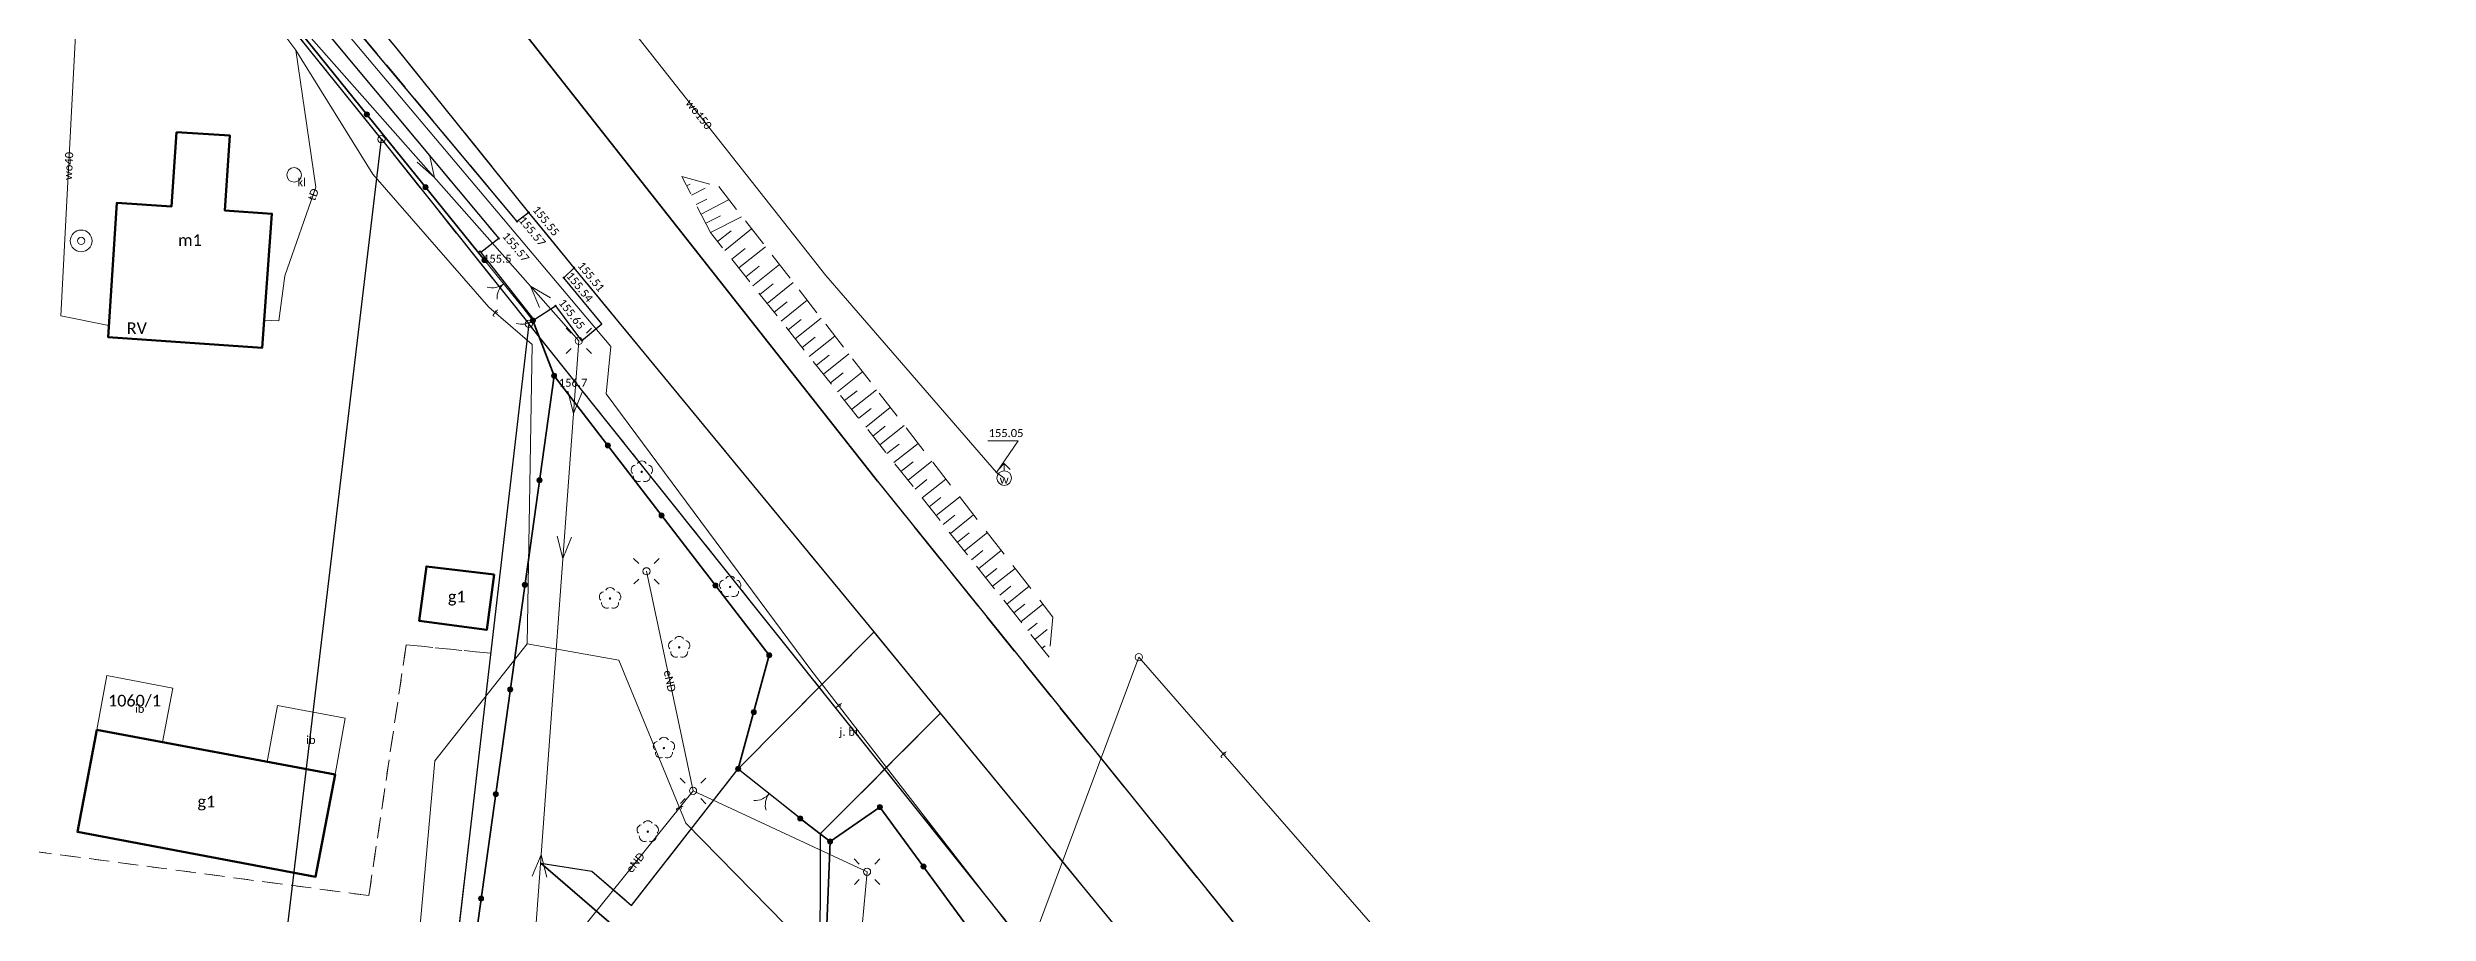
# Model space of a CAD drawing. Header units: metres. Extents: x 0 to 8431248, y 0 to 5724257.
# Drawn here: x 8431084.5 to 8431248.2, y 5723981.9 to 5724041.4 of the extents above; entities that cross this region are included whole.
import ezdxf

# ---------------------------------------------------------------- set-up
doc = ezdxf.new("R2010")
doc.units = ezdxf.units.M
for name, pattern in [('EGKK', [8, 3, -1, 3, -1]), ('EGUG', [4, 1, -1, 1, -1]), ('OTKC', [6, 2, -1, 2, -1]), ('OTKJ', [8, 3, -1, 3, -1]), ('OTKU', [8, 3, -1, 3, -1]), ('OTRK', [6, 2, -1, 2, -1])]:
    doc.linetypes.add(name, pattern=pattern)
for name, color, linetype, true_color in [('EGB_Budynek_powierzchnia-budynek naziemny EGBU', 7, 'Continuous', 0x000000), ('EGB_Budynek_powierzchnia_0_etykiety', 7, 'Continuous', 0x000000), ('EGB_DzialkaEwidencyjna_powierzchnia-działka ewidencyjna EGDE', 7, 'Continuous', 0x000000), ('EGB_DzialkaEwidencyjna_powierzchnia_0_etykiety', 7, 'Continuous', 0x000000), ('EGB_KonturKlasyfikacyjny_powierzchnia-kontur klasyfikacyjny EGKK', 7, 'Continuous', 0x24bc24), ('EGB_KonturKlasyfikacyjny_powierzchnia_2407460_etykiety', 7, 'Continuous', 0x24bc24), ('EGB_KonturUzytkuGruntowego_powierzchnia-kontur użytku gruntowego EGUG', 7, 'Continuous', 0x008000), ('EGB_PunktGraniczny_punkt-stabilizowany trwale EGPG_A', 7, 'Continuous', 0xffffff), ('GES_InneUrzadzeniaTowarzyszace_punkt-podpora przewodów SUPN', 7, 'Continuous', 0x000000), ('GES_PrzewodElektroenergetyczny_linia-przewód elektroenergetyczny SUEP-n', 7, 'Continuous', 0xff0000), ('GES_PrzewodElektroenergetyczny_linia-przewód elektroenergetyczny SUEP-podziemny', 7, 'Continuous', 0xff0000), ('GES_PrzewodElektroenergetyczny_linia_16711680_etykiety', 7, 'Continuous', 0xff0000), ('GES_PrzewodTelekomunikacyjny_linia-przewód telekomunikacyjny SUTP', 7, 'Continuous', 0xff9100), ('GES_PrzewodTelekomunikacyjny_linia_16748800_etykiety', 7, 'Continuous', 0xff9100), ('GES_PrzewodWodociagowy_linia-przewód wodociągowy SUWP', 7, 'Continuous', 0x0000ff), ('GES_PrzewodWodociagowy_linia_255_etykiety', 7, 'Continuous', 0x0000ff), ('GES_Rzedna_punkt-odnośnik', 7, 'Continuous', 0x000000), ('GES_Rzedna_punkt_255_etykiety', 7, 'Continuous', 0x0000ff), ('GES_UrzadzeniaSiecElektroenergetyczna_punkt-latarnia SUEO', 7, 'Continuous', 0xff0000), ('GES_UrzadzeniaSiecKanalizacyjna_punkt-osadnik szambo SUKM', 7, 'Continuous', 0xffffff), ('GES_UrzadzeniaSiecKanalizacyjna_punkt_8401664_etykiety', 7, 'Continuous', 0x803300), ('GES_UrzadzeniaSiecWodociagowa_punkt-studnia zwykła SUWS', 7, 'Continuous', 0xffffff), ('GES_UrzadzeniaSiecWodociagowa_punkt-zasuwa lub zawór SUWW', 7, 'Continuous', 0x0000ff), ('GES_UrzadzeniaSiecWodociagowa_punkt_255_etykiety', 7, 'Continuous', 0x0000ff), ('OT_Budowle_powierzchnia-inna budowla OTDI', 7, 'Continuous', 0x000000), ('OT_Budowle_powierzchnia_0_etykiety', 7, 'Continuous', 0x000000), ('OT_Komunikacja_linia-krawężnik OTKK', 7, 'Continuous', 0x000000), ('OT_Komunikacja_powierzchnia-chodnik OTKC', 7, 'Continuous', 0x000000), ('OT_Komunikacja_powierzchnia-jezdnia OTKJ', 7, 'Continuous', 0x000000), ('OT_Komunikacja_powierzchnia-obszar utwardzony OTKU', 7, 'Continuous', 0x000000), ('OT_Komunikacja_powierzchnia-odnośnik', 7, 'Continuous', 0x000000), ('OT_Komunikacja_powierzchnia_0_etykiety', 7, 'Continuous', 0x000000), ('OT_Ogrodzenia_linia-brama OTOB', 7, 'Continuous', 0x0a0a09), ('OT_Ogrodzenia_linia-furtka OTOF', 7, 'Continuous', 0x0a0a09), ('OT_Ogrodzenia_linia-ogrodzenie trwałe OTOO', 7, 'Continuous', 0x0a0a09), ('OT_Rzedna_punkt-pikieta naturalna OTRN', 7, 'Continuous', 0x000000), ('OT_Rzedna_punkt-pikieta sztuczna OTRS', 7, 'Continuous', 0x000000), ('OT_Rzedna_punkt_0_etykiety', 7, 'Continuous', 0x000000), ('OT_Skarpa_powierzchnia-skarpa nieumocniona OTRK', 7, 'Continuous', 0x000000)]:
    doc.layers.add(name, color=color, linetype=linetype, true_color=true_color)
doc.layers.add('GES_UrzadzeniaSiecWodociagowa_punkt-hydrant SUWH', color=7, linetype='Continuous')
doc.layers.add('OT_ZagospodarowanieTerenu_punkt-drzewo liściaste OTZL', color=7, linetype='Continuous')
doc.styles.add('Style-Calibri', font='calibri.ttf')

# ---------------------------------------------------------------- blocks, each defined once
blk = doc.blocks.new('EGBP04_2a0')
at = {"linetype": 'Continuous', "lineweight": 13}
blk.add_circle((0, 0), 0.5, dxfattribs=at)
blk = doc.blocks.new('egpg_a')
blk.add_blockref('EGBP04_2a0', (0, 0))
blk = doc.blocks.new('SUSM04_010')
at = {"linetype": 'Continuous', "lineweight": 13}
blk.add_circle((0, 0), 0.5, dxfattribs=at)
blk = doc.blocks.new('SUPP0')
blk.add_blockref('SUSM04_010', (0, 0))
blk = doc.blocks.new('supn')
blk.add_blockref('SUPP0', (0, 0))
blk = doc.blocks.new('suep-n')
at = {"color": 1, "lineweight": 18}
for p in [(-3, 1), (-3, -1)]:
    blk.add_line(p, (0, 0), dxfattribs=at)
blk = doc.blocks.new('SUSM010')
at = {"linetype": 'Continuous', "lineweight": 13, "flags": 128}
for points in [[(-1.06, 1.06), (-1.76, 1.76)], [(1.76, 1.76), (1.06, 1.06)], [(-1.74, -1.74), (-1.06, -1.06)], [(1.06, -1.06), (1.76, -1.76)]]:
    blk.add_lwpolyline(points, dxfattribs=at)
at = {"linetype": 'Continuous', "lineweight": 13}
blk.add_circle((0, 0), 0.5, dxfattribs=at)
blk = doc.blocks.new('sueo')
blk.add_blockref('SUSM010', (0, 0))
blk = doc.blocks.new('sukm')
at = {"color": 36, "lineweight": 13, "true_color": 0x803300}
blk.add_circle((0, 0), 1, dxfattribs=at)
blk = doc.blocks.new('suww')
at = {"true_color": 0x0000ff}
h = blk.add_hatch(color=5, dxfattribs=at)
edge = h.paths.add_edge_path()
edge.add_arc((0, 0), 0.4, 0, 360)
blk = doc.blocks.new('suwh')
at = {"color": 5, "linetype": 'Continuous', "lineweight": 13, "true_color": 0x0000ff, "flags": 128}
for points in [[(0, 2), (-0.8, 1.2)], [(0, 1), (0, 2)], [(0, 2), (0.8, 1.2)]]:
    blk.add_lwpolyline(points, dxfattribs=at)
at = {"color": 5, "linetype": 'Continuous', "lineweight": 13, "true_color": 0x0000ff}
blk.add_circle((0, 0), 1, dxfattribs=at)
blk = doc.blocks.new('suws')
at = {"color": 5, "linetype": 'Continuous', "lineweight": 13, "true_color": 0x0000ff}
for radius in [1.5, 0.5]:
    blk.add_circle((0, 0), radius, dxfattribs=at)
blk = doc.blocks.new('otoo')
at = {"lineweight": 18, "transparency": 16777216}
h = blk.add_hatch(color=256, dxfattribs=at)
h.dxf.hatch_style = 1
h.paths.add_polyline_path([(0.35, 0, 1), (-0.35, 0, 1)])
at = {"lineweight": 18}
blk.add_circle((0, 0), 0.35, dxfattribs=at)
blk = doc.blocks.new('otob')
at = {"lineweight": 18}
for centre, start, end in [((-2.5, 0), 0, 55.2822), ((2.5, 0), 124.7178, 180)]:
    blk.add_arc(centre, 2.5, start, end, dxfattribs=at)
blk = doc.blocks.new('otof')
at = {"lineweight": 18}
blk.add_arc((2.5, 0), 2.5, 124.7178, 180, dxfattribs=at)
blk = doc.blocks.new('otrs')
at = {"linetype": 'Continuous', "lineweight": 13}
blk.add_hatch(color=256, dxfattribs=at).paths.add_polyline_path([(0, -0.09, 1), (0, 0.09, 1)])
blk.add_circle((0, 0), 0.0906, dxfattribs=at)
blk = doc.blocks.new('otrn')
at = {"linetype": 'Continuous', "lineweight": 13}
blk.add_hatch(color=256, dxfattribs=at).paths.add_polyline_path([(0, -0.09, 1), (0, 0.09, 1)])
blk.add_circle((0, 0), 0.0906, dxfattribs=at)
blk = doc.blocks.new('otzl')
at = {"linetype": 'Continuous', "lineweight": 13, "true_color": 0x008000}
blk.add_hatch(color=96, dxfattribs=at).paths.add_polyline_path([(0, -0.1, 1), (0, 0.1, 1)])
at = {"color": 96, "linetype": 'Continuous', "lineweight": 13, "true_color": 0x008000}
blk.add_circle((0, 0), 0.1, dxfattribs=at)
for centre, radius, start, end in [((-0.77, 0.25), 0.7, 101.6336, 222.6627), ((0, 0.8), 0.7, 29.8459, 150.1541), ((0.77, 0.25), 0.7, 317.3373, 78.3664), ((-0.46, -0.64), 0.71, 174.3693, 292.5572), ((0.46, -0.64), 0.71, 247.4428, 5.6307)]:
    blk.add_arc(centre, radius, start, end, dxfattribs=at)

msp = doc.modelspace()

# ---------------------------------------------------------------- linework, layer by layer
at = {"layer": 'EGB_Budynek_powierzchnia-budynek naziemny EGBU', "lineweight": 50}
for points in [[(8431093.36, 5724035.58), (8431097.03, 5724035.36), (8431096.69, 5724030.2), (8431099.92, 5724029.98), (8431099.26, 5724020.76), (8431088.67, 5724021.48), (8431089.27, 5724030.73), (8431093.02, 5724030.47), (8431093.36, 5724035.58)], [(8431115.21, 5724005.17), (8431114.69, 5724001.36), (8431110.05, 5724001.98), (8431110.54, 5724005.73), (8431115.21, 5724005.17)], [(8431087.9, 5723994.5), (8431104.28, 5723991.41), (8431102.93, 5723984.39), (8431086.56, 5723987.47), (8431087.9, 5723994.5)]]:
    msp.add_lwpolyline(points, close=True, dxfattribs=at)
at = {"layer": 'EGB_DzialkaEwidencyjna_powierzchnia-działka ewidencyjna EGDE', "lineweight": 9}
for points in [[(8431073.51, 5723931.06), (8431094.61, 5723927.23), (8431107.45, 5724035.1), (8431082.44, 5724066.2), (8431073.51, 5723931.06)], [(8431094.61, 5723927.23), (8431107.45, 5724035.1), (8431117.59, 5724022.4), (8431106.32, 5723925.1), (8431094.61, 5723927.23)], [(8431117.59, 5724022.4), (8431106.32, 5723925.1), (8431136.64, 5723919.48), (8431138.72, 5723929.57), (8431137.12, 5723929.73), (8431138.05, 5723935.38), (8431151.59, 5723979.84), (8431117.59, 5724022.4)]]:
    msp.add_lwpolyline(points, close=True, dxfattribs=at)
at = {"layer": 'EGB_DzialkaEwidencyjna_powierzchnia-działka ewidencyjna EGDE'}
for points in [[(8431073.51, 5723931.06), (8431094.61, 5723927.23), (8431107.45, 5724035.1), (8431082.44, 5724066.2), (8431073.51, 5723931.06)], [(8431094.61, 5723927.23), (8431107.45, 5724035.1), (8431117.59, 5724022.4), (8431106.32, 5723925.1), (8431094.61, 5723927.23)], [(8431117.59, 5724022.4), (8431106.32, 5723925.1), (8431136.64, 5723919.48), (8431138.72, 5723929.57), (8431137.12, 5723929.73), (8431138.05, 5723935.38), (8431151.59, 5723979.84), (8431117.59, 5724022.4)]]:
    msp.add_lwpolyline(points, close=True, dxfattribs=at)
at = {"layer": 'EGB_KonturKlasyfikacyjny_powierzchnia-kontur klasyfikacyjny EGKK', "linetype": 'egkk', "lineweight": 9}
msp.add_lwpolyline([(8431019.17, 5724039.59), (8431057.84, 5724030.93), (8431077.88, 5723999.57), (8431046.97, 5723976.53), (8431011.49, 5723980.79), (8431006.59, 5723943.27), (8431026.14, 5723939.71), (8431040.03, 5723937.16), (8431112.32, 5723976.94), (8431114.97, 5723999.75), (8431117.59, 5724022.4), (8431107.45, 5724035.1), (8431082.44, 5724066.2), (8431079.35, 5724068.06), (8431064.82, 5724083.09), (8431060.37, 5724087.52), (8431046.34, 5724097.52), (8431027.98, 5724107.07), (8431025.06, 5724084.75), (8431022.78, 5724067.25), (8431019.17, 5724039.59)], close=True, dxfattribs=at)
at = {"layer": 'EGB_KonturUzytkuGruntowego_powierzchnia-kontur użytku gruntowego EGUG', "linetype": 'egug', "lineweight": 9}
for points in [[(8431064.82, 5724083.09), (8431060.37, 5724087.52), (8431046.34, 5724097.52), (8431044.43, 5724082.62), (8431025.06, 5724084.75), (8431022.78, 5724067.25), (8431042.18, 5724065.02), (8431062.18, 5724063.36), (8431053.46, 5723998.23), (8431078.07, 5723995.7), (8431077.45, 5723986.94), (8431106.59, 5723983.09), (8431109.16, 5724000.34), (8431114.97, 5723999.75), (8431117.59, 5724022.4), (8431107.45, 5724035.1), (8431082.44, 5724066.2), (8431079.35, 5724068.06), (8431064.82, 5724083.09)], [(8431062.18, 5724063.36), (8431042.18, 5724065.02), (8431022.78, 5724067.25), (8431006.59, 5723943.27), (8431026.14, 5723939.71), (8431045.15, 5723936.22), (8431073.51, 5723931.06), (8431094.61, 5723927.23), (8431106.32, 5723925.1), (8431114.97, 5723999.75), (8431109.16, 5724000.34), (8431106.59, 5723983.09), (8431077.45, 5723986.94), (8431078.07, 5723995.7), (8431053.46, 5723998.23), (8431062.18, 5724063.36)], [(8431117.59, 5724022.4), (8431106.32, 5723925.1), (8431136.64, 5723919.48), (8431146.53, 5723917.8), (8431179.66, 5723911.78), (8431210.44, 5723906.17), (8431181.61, 5723942.26), (8431151.59, 5723979.84), (8431117.59, 5724022.4)]]:
    msp.add_lwpolyline(points, close=True, dxfattribs=at)
at = {"layer": 'GES_PrzewodElektroenergetyczny_linia-przewód elektroenergetyczny SUEP-n', "lineweight": 9}
msp.add_lwpolyline([(8431046.98, 5724094.14), (8431070.94, 5724077.34), (8431091.42, 5724054.76), (8431121.02, 5724021.24), (8431118.06, 5723980.9)], dxfattribs=at)
at = {"layer": 'GES_PrzewodElektroenergetyczny_linia-przewód elektroenergetyczny SUEP-podziemny', "lineweight": 9}
for points in [[(8431128.87, 5723990.29), (8431125.67, 5724005.39)], [(8431120.96, 5723980.43), (8431128.87, 5723990.29)], [(8431146.59, 5723945.95), (8431138.56, 5723957.41), (8431139.57, 5723971.1), (8431140.83, 5723984.73), (8431128.87, 5723990.29)]]:
    msp.add_lwpolyline(points, dxfattribs=at)
at = {"layer": 'GES_PrzewodTelekomunikacyjny_linia-przewód telekomunikacyjny SUTP', "lineweight": 9}
for points in [[(8431047.31, 5724119.18), (8431047.2, 5724118.76), (8431045.19, 5724100.09), (8431064.33, 5724087.84), (8431074.5, 5724077.29), (8431085.2, 5724065.48), (8431097.76, 5724051.08), (8431123.21, 5724020.84), (8431122.89, 5724017.59), (8431136.96, 5723998.62), (8431152.24, 5723978.88), (8431185.06, 5723938.12), (8431217.06, 5723899.42), (8431239.65, 5723871.19), (8431240.24, 5723870.85)], [(8431117.48, 5724000.4), (8431117.81, 5724020.98), (8431114.84, 5724023.55), (8431106.86, 5724032.69), (8431101.57, 5724041.23), (8431100.89, 5724042.15)], [(8431101.57, 5724041.23), (8431102.95, 5724031.81), (8431100.81, 5724025.72), (8431100.41, 5724022.61), (8431099.4, 5724022.66)], [(8431117.48, 5724000.4), (8431111.12, 5723992.35), (8431108.6, 5723964.15), (8431102.39, 5723924.27), (8431121.92, 5723920.82), (8431125.72, 5723933.26), (8431126.43, 5723933.1)], [(8431117.48, 5724000.4), (8431123.77, 5723999.29), (8431128.38, 5723988.06), (8431139.75, 5723976.47)], [(8431148.01, 5723968.67), (8431159.51, 5723999.49), (8431192.79, 5723961.32)]]:
    msp.add_lwpolyline(points, dxfattribs=at)
at = {"layer": 'GES_PrzewodWodociagowy_linia-przewód wodociągowy SUWP', "lineweight": 9}
for points in [[(8431150.26, 5724011.8), (8431149.72, 5724012.19), (8431137.99, 5724025.74), (8431119.09, 5724049.73), (8431108.54, 5724062.08)], [(8431089.29, 5724045.68), (8431086.46, 5724043.15), (8431085.41, 5724022.96), (8431088.72, 5724022.29)]]:
    msp.add_lwpolyline(points, dxfattribs=at)
at = {"layer": 'GES_Rzedna_punkt-odnośnik', "lineweight": 9}
msp.add_lwpolyline([(8431149.72, 5724012.19), (8431151.23, 5724014.37), (8431149.13, 5724014.37)], dxfattribs=at)
at = {"layer": 'GES_Rzedna_punkt-odnośnik'}
msp.add_point((8431149.72, 5724012.19), dxfattribs=at)
at = {"layer": 'OT_Budowle_powierzchnia-inna budowla OTDI', "lineweight": 9}
for points in [[(8431087.9, 5723994.5), (8431088.58, 5723998.22), (8431093.12, 5723997.35), (8431092.41, 5723993.65), (8431087.9, 5723994.5)], [(8431104.28, 5723991.41), (8431104.97, 5723995.28), (8431100.32, 5723996.16), (8431099.6, 5723992.29), (8431104.28, 5723991.41)]]:
    msp.add_lwpolyline(points, close=True, dxfattribs=at)
at = {"layer": 'OT_Komunikacja_linia-krawężnik OTKK', "lineweight": 25}
for points in [[(8431141.54, 5724011.58), (8431103.15, 5724060.36), (8431096.47, 5724068.54), (8431084.8, 5724081.86), (8431081.7, 5724085.49), (8431077.37, 5724090.04), (8431074.11, 5724092.98), (8431069.5, 5724096.7), (8431069.14, 5724098.44), (8431069.05, 5724100.41), (8431069.15, 5724102.08), (8431069.58, 5724103.94), (8431070.24, 5724105.76), (8431070.86, 5724106.96), (8431072.3, 5724108.2), (8431073.82, 5724109.11), (8431075.28, 5724109.71), (8431076.87, 5724110.07), (8431078.1, 5724110.18), (8431079.21, 5724110.17)], [(8431121.92, 5723984.76), (8431124.65, 5723982.42), (8431131.97, 5723991.8)], [(8431118.4, 5723985.31), (8431123.58, 5723980.86), (8431119.7, 5723975.85)]]:
    msp.add_lwpolyline(points, dxfattribs=at)
at = {"layer": 'OT_Komunikacja_powierzchnia-chodnik OTKC', "linetype": 'otkc', "lineweight": 9}
msp.add_lwpolyline([(8431081.35, 5724068.79), (8431101.32, 5724045.3), (8431115.52, 5724028.28), (8431114.29, 5724027.32), (8431117.92, 5724022.69), (8431119.41, 5724023.64), (8431121.21, 5724021.25), (8431122.6, 5724022.41), (8431119.98, 5724025.58), (8431120.69, 5724026.27), (8431117.59, 5724030.06), (8431116.79, 5724029.45), (8431102.58, 5724046.46), (8431082.48, 5724070.07)], dxfattribs=at)
at = {"layer": 'OT_Komunikacja_powierzchnia-jezdnia OTKJ', "linetype": 'otkj', "lineweight": 9}
msp.add_lwpolyline([(8431081.7, 5724085.49), (8431084.8, 5724081.86), (8431096.47, 5724068.54), (8431103.15, 5724060.36), (8431141.54, 5724011.58), (8431185.28, 5723957.33), (8431248.15, 5723880.31), (8431248.15, 5723880.31), (8431240.45, 5723879.81), (8431190.71, 5723940.93), (8431180.91, 5723953), (8431145.88, 5723995.64), (8431141.31, 5724001.22), (8431120.69, 5724026.27), (8431117.59, 5724030.06), (8431108.53, 5724041.31), (8431101.98, 5724049.22), (8431091.47, 5724061.4), (8431083.07, 5724070.8)], dxfattribs=at)
msp.add_lwpolyline([(8431131.97, 5723991.8), (8431137.62, 5723987.33), (8431145.88, 5723995.64), (8431141.31, 5724001.22), (8431131.97, 5723991.8)], close=True, dxfattribs=at)
at = {"layer": 'OT_Komunikacja_powierzchnia-obszar utwardzony OTKU', "linetype": 'otku', "lineweight": 9}
msp.add_lwpolyline([(8431137.53, 5723955.76), (8431146.53, 5723946.1), (8431146.17, 5723943.77), (8431139.81, 5723945.16), (8431139.38, 5723943.14), (8431131.93, 5723944.69), (8431130.4, 5723948.16), (8431120.06, 5723950.24), (8431124.99, 5723974.77), (8431119.7, 5723975.85), (8431123.58, 5723980.86), (8431118.4, 5723985.31), (8431121.92, 5723984.76), (8431124.65, 5723982.42), (8431131.97, 5723991.8), (8431137.62, 5723987.33), (8431137.53, 5723955.76)], close=True, dxfattribs=at)
at = {"layer": 'OT_Komunikacja_powierzchnia-odnośnik'}
for points in [[(8431081.7, 5724085.49), (8431084.8, 5724081.86), (8431096.47, 5724068.54), (8431103.15, 5724060.36), (8431141.54, 5724011.58), (8431185.28, 5723957.33), (8431248.15, 5723880.31), (8431248.15, 5723880.31), (8431240.45, 5723879.81), (8431190.71, 5723940.93), (8431180.91, 5723953), (8431145.88, 5723995.64), (8431141.31, 5724001.22), (8431120.69, 5724026.27), (8431117.59, 5724030.06), (8431108.53, 5724041.31), (8431101.98, 5724049.22), (8431091.47, 5724061.4), (8431083.07, 5724070.8)], [(8431081.35, 5724068.79), (8431101.32, 5724045.3), (8431115.52, 5724028.28), (8431114.29, 5724027.32), (8431117.92, 5724022.69), (8431119.41, 5724023.64), (8431121.21, 5724021.25), (8431122.6, 5724022.41), (8431119.98, 5724025.58), (8431120.69, 5724026.27), (8431117.59, 5724030.06), (8431116.79, 5724029.45), (8431102.58, 5724046.46), (8431082.48, 5724070.07)]]:
    msp.add_lwpolyline(points, dxfattribs=at)
for points in [[(8431131.97, 5723991.8), (8431137.62, 5723987.33), (8431145.88, 5723995.64), (8431141.31, 5724001.22), (8431131.97, 5723991.8)], [(8431137.53, 5723955.76), (8431146.53, 5723946.1), (8431146.17, 5723943.77), (8431139.81, 5723945.16), (8431139.38, 5723943.14), (8431131.93, 5723944.69), (8431130.4, 5723948.16), (8431120.06, 5723950.24), (8431124.99, 5723974.77), (8431119.7, 5723975.85), (8431123.58, 5723980.86), (8431118.4, 5723985.31), (8431121.92, 5723984.76), (8431124.65, 5723982.42), (8431131.97, 5723991.8), (8431137.62, 5723987.33), (8431137.53, 5723955.76)]]:
    msp.add_lwpolyline(points, close=True, dxfattribs=at)
at = {"layer": 'OT_Ogrodzenia_linia-brama OTOB', "lineweight": 9}
for points in [[(8431114.54, 5724026.79), (8431117.18, 5724023.53)], [(8431131.97, 5723991.8), (8431136.24, 5723988.4)]]:
    msp.add_lwpolyline(points, dxfattribs=at)
at = {"layer": 'OT_Ogrodzenia_linia-furtka OTOF', "lineweight": 9}
msp.add_lwpolyline([(8431117.18, 5724023.53), (8431117.86, 5724022.63)], dxfattribs=at)
at = {"layer": 'OT_Ogrodzenia_linia-ogrodzenie trwałe OTOO', "lineweight": 35}
for points in [[(8431114.54, 5724026.79), (8431086.22, 5724061.87)], [(8431117.86, 5724022.63), (8431119.32, 5724018.84)], [(8431195.79, 5723912.93), (8431189.62, 5723912.93), (8431150.35, 5723920.03), (8431149.76, 5723917.02), (8431106.28, 5723925.35), (8431119.32, 5724018.84), (8431134.11, 5723999.62), (8431131.97, 5723991.8)], [(8431136.24, 5723988.4), (8431138.29, 5723986.82), (8431141.72, 5723989.18), (8431150.7, 5723976.91), (8431178.23, 5723945.63), (8431179.96, 5723938.25)], [(8431146.17, 5723943.77), (8431146.53, 5723946.1), (8431137.06, 5723955.84), (8431138.29, 5723986.82)]]:
    msp.add_lwpolyline(points, dxfattribs=at)
at = {"layer": 'OT_Skarpa_powierzchnia-skarpa nieumocniona OTRK', "linetype": 'otrk', "lineweight": 9}
msp.add_lwpolyline([(8431153.34, 5723999.49), (8431130.08, 5724028.68), (8431128.1, 5724032.53), (8431130.64, 5724031.86), (8431153.61, 5724002.24), (8431153.34, 5723999.49)], close=True, dxfattribs=at)
at = {"layer": 'OT_Skarpa_powierzchnia-skarpa nieumocniona OTRK', "lineweight": 9}
for points in [[(8431128.43, 5724031.89), (8431128.67, 5724032.01)], [(8431128.76, 5724031.25), (8431129.71, 5724031.74)], [(8431129.09, 5724030.61), (8431129.81, 5724030.97)], [(8431129.42, 5724029.96), (8431131.31, 5724030.94)], [(8431129.75, 5724029.32), (8431130.75, 5724029.84)], [(8431130.08, 5724028.68), (8431132.21, 5724029.77)], [(8431130.56, 5724028.07), (8431131.5, 5724028.81)], [(8431131.05, 5724027.46), (8431132.9, 5724028.94)], [(8431131.53, 5724026.86), (8431132.46, 5724027.59)], [(8431132.02, 5724026.25), (8431133.86, 5724027.71)], [(8431132.5, 5724025.64), (8431133.42, 5724026.37)], [(8431132.99, 5724025.03), (8431134.81, 5724026.48)], [(8431133.47, 5724024.42), (8431134.38, 5724025.15)], [(8431133.96, 5724023.81), (8431135.76, 5724025.25)], [(8431134.44, 5724023.21), (8431135.34, 5724023.92)], [(8431134.93, 5724022.6), (8431136.72, 5724024.03)], [(8431135.41, 5724021.99), (8431136.3, 5724022.7)], [(8431135.89, 5724021.38), (8431137.67, 5724022.8)], [(8431136.38, 5724020.77), (8431137.26, 5724021.48)], [(8431136.86, 5724020.17), (8431138.62, 5724021.57)], [(8431137.35, 5724019.56), (8431138.22, 5724020.26)], [(8431137.83, 5724018.95), (8431139.58, 5724020.34)], [(8431138.32, 5724018.34), (8431139.18, 5724019.03)], [(8431138.8, 5724017.73), (8431140.53, 5724019.11)], [(8431139.29, 5724017.13), (8431140.15, 5724017.81)], [(8431139.77, 5724016.52), (8431141.48, 5724017.88)], [(8431140.26, 5724015.91), (8431141.11, 5724016.59)], [(8431140.74, 5724015.3), (8431142.43, 5724016.65)], [(8431141.23, 5724014.69), (8431142.07, 5724015.36)], [(8431141.71, 5724014.08), (8431143.39, 5724015.42)], [(8431142.19, 5724013.48), (8431143.03, 5724014.14)], [(8431142.68, 5724012.87), (8431144.34, 5724014.19)], [(8431143.16, 5724012.26), (8431143.99, 5724012.92)], [(8431143.65, 5724011.65), (8431145.29, 5724012.96)], [(8431144.13, 5724011.04), (8431144.95, 5724011.7)], [(8431144.62, 5724010.44), (8431146.25, 5724011.73)], [(8431145.1, 5724009.83), (8431145.91, 5724010.47)], [(8431145.59, 5724009.22), (8431147.2, 5724010.51)], [(8431146.07, 5724008.61), (8431146.87, 5724009.25)], [(8431146.56, 5724008), (8431148.15, 5724009.28)], [(8431147.04, 5724007.4), (8431147.84, 5724008.03)], [(8431147.53, 5724006.79), (8431149.11, 5724008.05)], [(8431148.01, 5724006.18), (8431148.8, 5724006.81)], [(8431148.49, 5724005.57), (8431150.06, 5724006.82)], [(8431148.98, 5724004.96), (8431149.76, 5724005.58)], [(8431149.46, 5724004.36), (8431151.01, 5724005.59)], [(8431149.95, 5724003.75), (8431150.72, 5724004.36)], [(8431150.43, 5724003.14), (8431151.97, 5724004.36)], [(8431150.92, 5724002.53), (8431151.68, 5724003.14)], [(8431151.4, 5724001.92), (8431152.92, 5724003.13)], [(8431151.89, 5724001.31), (8431152.52, 5724001.82)], [(8431152.37, 5724000.71), (8431153.22, 5724001.38)], [(8431152.86, 5724000.1), (8431153.07, 5724000.27)]]:
    msp.add_lwpolyline(points, dxfattribs=at)

# ---------------------------------------------------------------- block references
at = {"layer": 'EGB_PunktGraniczny_punkt-stabilizowany trwale EGPG_A', "xscale": 0.5, "yscale": 0.5, "rotation": 360}
for p in [(8431107.45, 5724035.1), (8431117.59, 5724022.4)]:
    msp.add_blockref('EGPG_A', p, dxfattribs=at)
at = {"layer": 'GES_InneUrzadzeniaTowarzyszace_punkt-podpora przewodów SUPN', "xscale": 0.5, "yscale": 0.5, "rotation": 360}
msp.add_blockref('SUPN', (8431159.51, 5723999.49), dxfattribs=at)
at = {"layer": 'GES_PrzewodElektroenergetyczny_linia-przewód elektroenergetyczny SUEP-n', "xscale": 0.5, "yscale": 0.5}
for p, rotation in [((8431111.09, 5724032.48), 300.50659998498077), ((8431111.09, 5724032.48), 300.50659998498077), ((8431111.09, 5724032.48), 300.50659998498077), ((8431111.09, 5724032.48), 300.50659998498077), ((8431111.09, 5724032.48), 300.50659998498077), ((8431111.09, 5724032.48), 300.50659998498077), ((8431111.09, 5724032.48), 300.50659998498077), ((8431111.09, 5724032.48), 300.50659998498077), ((8431117.71, 5724024.99), 491.44627107506716), ((8431117.71, 5724024.99), 491.44627107506716), ((8431117.71, 5724024.99), 491.44627107506716), ((8431117.71, 5724024.99), 491.44627107506716), ((8431117.71, 5724024.99), 491.44627107506716), ((8431117.71, 5724024.99), 491.44627107506716), ((8431117.71, 5724024.99), 491.44627107506716), ((8431117.71, 5724024.99), 491.44627107506716), ((8431120.65, 5724016.25), 625.8033684978391), ((8431120.65, 5724016.25), 625.8033684978391), ((8431120.65, 5724016.25), 625.8033684978391), ((8431120.65, 5724016.25), 625.8033684978391), ((8431120.65, 5724016.25), 625.8033684978391), ((8431120.65, 5724016.25), 625.8033684978391), ((8431120.65, 5724016.25), 625.8033684978391), ((8431120.65, 5724016.25), 625.8033684978391), ((8431119.92, 5724006.28), 625.8033684985289), ((8431119.92, 5724006.28), 625.8033684985289), ((8431119.92, 5724006.28), 625.8033684985289), ((8431119.92, 5724006.28), 625.8033684985289), ((8431119.92, 5724006.28), 625.8033684985289), ((8431119.92, 5724006.28), 625.8033684985289), ((8431119.92, 5724006.28), 625.8033684985289), ((8431119.92, 5724006.28), 625.8033684985289), ((8431118.43, 5723985.89), 445.80336849783913), ((8431118.43, 5723985.89), 445.80336849783913), ((8431118.43, 5723985.89), 445.80336849783913), ((8431118.43, 5723985.89), 445.80336849783913), ((8431118.43, 5723985.89), 445.80336849783913), ((8431118.43, 5723985.89), 445.80336849783913), ((8431118.43, 5723985.89), 445.80336849783913), ((8431118.43, 5723985.89), 445.80336849783913)]:
    msp.add_blockref('SUEP-n', p, dxfattribs=dict(at, rotation=rotation))
at = {"layer": 'GES_UrzadzeniaSiecElektroenergetyczna_punkt-latarnia SUEO', "xscale": 0.5, "yscale": 0.5, "rotation": 360}
for p in [(8431121.02, 5724021.24), (8431125.67, 5724005.39), (8431128.87, 5723990.29), (8431140.83, 5723984.73)]:
    msp.add_blockref('SUEO', p, dxfattribs=at)
at = {"layer": 'GES_UrzadzeniaSiecKanalizacyjna_punkt-osadnik szambo SUKM', "xscale": 0.5, "yscale": 0.5, "rotation": 360}
msp.add_blockref('SUKM', (8431101.45, 5724032.65), dxfattribs=at)
at = {"layer": 'GES_UrzadzeniaSiecWodociagowa_punkt-hydrant SUWH', "xscale": 0.5, "yscale": 0.5, "rotation": 360}
msp.add_blockref('SUWH', (8431150.26, 5724011.8), dxfattribs=at)
at = {"layer": 'GES_UrzadzeniaSiecWodociagowa_punkt-studnia zwykła SUWS', "xscale": 0.5, "yscale": 0.5, "rotation": 360}
msp.add_blockref('SUWS', (8431086.81, 5724028.11), dxfattribs=at)
at = {"layer": 'GES_UrzadzeniaSiecWodociagowa_punkt-zasuwa lub zawór SUWW', "xscale": 0.5, "yscale": 0.5, "rotation": 360}
msp.add_blockref('SUWW', (8431149.72, 5724012.19), dxfattribs=at)
at = {"layer": 'OT_Ogrodzenia_linia-brama OTOB', "lineweight": 9, "xscale": 0.5, "yscale": 0.5}
for p, rotation in [((8431115.86, 5724025.16), 489.0011044758317), ((8431134.11, 5723990.1), 501.4713406561817)]:
    msp.add_blockref('OTOB', p, dxfattribs=dict(at, rotation=rotation))
at = {"layer": 'OT_Ogrodzenia_linia-furtka OTOF', "lineweight": 9, "xscale": 0.5, "yscale": 0.5, "rotation": 487.0730732938256}
msp.add_blockref('OTOF', (8431117.86, 5724022.63), dxfattribs=at)
at = {"layer": 'OT_Ogrodzenia_linia-ogrodzenie trwałe OTOO', "lineweight": 35, "xscale": 0.5, "yscale": 0.5}
for p, rotation in [((8431106.45, 5724036.81), 488.91385465975), ((8431110.49, 5724031.8), 488.91385465975), ((8431114.54, 5724026.79), 488.91385465975), ((8431114.54, 5724026.79), 488.91385465975), ((8431117.86, 5724022.63), 291.0678959269487), ((8431117.86, 5724022.63), 291.0678959269487), ((8431119.32, 5724018.84), 307.5786752562557), ((8431119.32, 5724018.84), 471.0678959269487), ((8431123.02, 5724014.04), 307.5786752562557), ((8431118.32, 5724011.65), 442.05960385750615), ((8431126.71, 5724009.23), 307.5786752508883), ((8431117.31, 5724004.46), 442.05960387206284), ((8431130.41, 5724004.42), 307.5786752562557), ((8431134.11, 5723999.62), 614.6952960357901), ((8431116.31, 5723997.27), 442.05960385750615), ((8431133.04, 5723995.71), 614.6952960611831), ((8431131.97, 5723991.8), 720), ((8431115.31, 5723990.07), 442.05960387206284), ((8431141.72, 5723989.18), 306.199141070517), ((8431136.24, 5723988.4), 322.3774190147818), ((8431136.24, 5723988.4), 322.3774190147818), ((8431138.29, 5723986.82), 394.5297856271237), ((8431138.29, 5723986.82), 621.2168846584741), ((8431144.71, 5723985.09), 306.1991410875089), ((8431114.3, 5723982.88), 442.05960385750615)]:
    msp.add_blockref('OTOO', p, dxfattribs=dict(at, rotation=rotation))
at = {"layer": 'OT_Rzedna_punkt-pikieta naturalna OTRN', "xscale": 0.5, "yscale": 0.5, "rotation": 360}
for p in [(8431114.21, 5724027.38), (8431119.43, 5724018.86)]:
    msp.add_blockref('OTRN', p, dxfattribs=at)
at = {"layer": 'OT_Rzedna_punkt-pikieta sztuczna OTRS', "xscale": 0.5, "yscale": 0.5, "rotation": 360}
for p in [(8431116.79, 5724029.45), (8431117.59, 5724030.06), (8431115.52, 5724028.28), (8431119.98, 5724025.58), (8431120.69, 5724026.27), (8431119.41, 5724023.64)]:
    msp.add_blockref('OTRS', p, dxfattribs=at)
at = {"layer": 'OT_ZagospodarowanieTerenu_punkt-drzewo liściaste OTZL', "xscale": 0.5, "yscale": 0.5, "rotation": 360}
for p in [(8431125.35, 5724012.23), (8431123.17, 5724003.52), (8431131.42, 5724004.32), (8431127.92, 5724000.16), (8431126.87, 5723993.23), (8431125.76, 5723987.49)]:
    msp.add_blockref('OTZL', p, dxfattribs=at)

# ---------------------------------------------------------------- texts
at = {"layer": 'EGB_Budynek_powierzchnia_0_etykiety', "char_height": 0.8, "attachment_point": 5, "style": 'Style-Calibri'}
for s, insert in [('m1', (8431094.29, 5724028.17)), ('g1', (8431112.63, 5724003.54)), ('g1', (8431095.42, 5723989.45))]:
    msp.add_mtext(s, dxfattribs=dict(at, insert=insert))
at = {"layer": 'EGB_DzialkaEwidencyjna_powierzchnia_0_etykiety', "insert": (8431090.48, 5723996.47), "char_height": 0.8, "attachment_point": 5, "style": 'Style-Calibri'}
msp.add_mtext('1060/1', dxfattribs=at)
at = {"layer": 'EGB_KonturKlasyfikacyjny_powierzchnia_2407460_etykiety', "insert": (8431090.64, 5724022.11), "char_height": 0.8, "attachment_point": 5, "style": 'Style-Calibri'}
msp.add_mtext('RV', dxfattribs=at)
at = {"layer": 'GES_PrzewodElektroenergetyczny_linia_16711680_etykiety', "char_height": 0.55, "attachment_point": 5, "style": 'Style-Calibri'}
for insert, rotation in [((8431127.27, 5723997.84), 282), ((8431124.91, 5723985.36), 51.3)]:
    msp.add_mtext('eND', dxfattribs=dict(at, insert=insert, rotation=rotation))
at = {"layer": 'GES_PrzewodTelekomunikacyjny_linia_16748800_etykiety', "char_height": 0.55, "attachment_point": 5, "style": 'Style-Calibri'}
for s, insert, rotation in [('tD', (8431102.77, 5724031.3), 70.6), ('t', (8431115.29, 5724023.16), 319.1), ('t', (8431138.89, 5723996.13), 307.7), ('t', (8431165.34, 5723992.8), 311.1), ('t', (8431127.95, 5723989.12), 292.3)]:
    msp.add_mtext(s, dxfattribs=dict(at, insert=insert, rotation=rotation))
at = {"layer": 'GES_PrzewodWodociagowy_linia_255_etykiety', "char_height": 0.55, "attachment_point": 5, "style": 'Style-Calibri'}
for s, insert, rotation in [('wo150', (8431129.27, 5724036.81), 308.2), ('wo40', (8431085.95, 5724033.26), 87)]:
    msp.add_mtext(s, dxfattribs=dict(at, insert=insert, rotation=rotation))
at = {"layer": 'GES_Rzedna_punkt_255_etykiety', "insert": (8431149.19, 5724015.17), "char_height": 0.55, "attachment_point": 1, "style": 'Style-Calibri'}
msp.add_mtext('155.05', dxfattribs=at)
at = {"layer": 'GES_UrzadzeniaSiecKanalizacyjna_punkt_8401664_etykiety', "insert": (8431101.68, 5724032.42), "char_height": 0.55, "attachment_point": 1, "style": 'Style-Calibri'}
msp.add_mtext('kl', dxfattribs=at)
at = {"layer": 'GES_UrzadzeniaSiecWodociagowa_punkt_255_etykiety', "insert": (8431149.95, 5724011.96), "char_height": 0.55, "attachment_point": 1, "style": 'Style-Calibri'}
msp.add_mtext('w', dxfattribs=at)
at = {"layer": 'OT_Budowle_powierzchnia_0_etykiety', "char_height": 0.55, "attachment_point": 4, "style": 'Style-Calibri'}
for insert in [(8431090.51, 5723995.93), (8431102.28, 5723993.79)]:
    msp.add_mtext('ib', dxfattribs=dict(at, insert=insert))
at = {"layer": 'OT_Komunikacja_powierzchnia_0_etykiety', "insert": (8431138.93, 5723994.28), "char_height": 0.55, "attachment_point": 4, "style": 'Style-Calibri'}
msp.add_mtext('j. bt', dxfattribs=at)
at = {"layer": 'OT_Rzedna_punkt_0_etykiety', "char_height": 0.55, "attachment_point": 1, "style": 'Style-Calibri'}
for s, insert, rotation in [('155.55', (8431118.23, 5724030.59), 308.8), ('155.57', (8431117.28, 5724029.87), 309.3), ('155.57', (8431116.14, 5724028.78), 309.7), ('155.54', (8431120.55, 5724026.04), 308.8), ('155.51', (8431121.32, 5724026.75), 309.3), ('155.65', (8431120.02, 5724024.19), 307.8)]:
    msp.add_mtext(s, dxfattribs=dict(at, insert=insert, rotation=rotation))
for s, insert in [('155.5', (8431114.44, 5724027.16)), ('156.7', (8431119.65, 5724018.63))]:
    msp.add_mtext(s, dxfattribs=dict(at, insert=insert))

doc.saveas('drawing.dxf')
